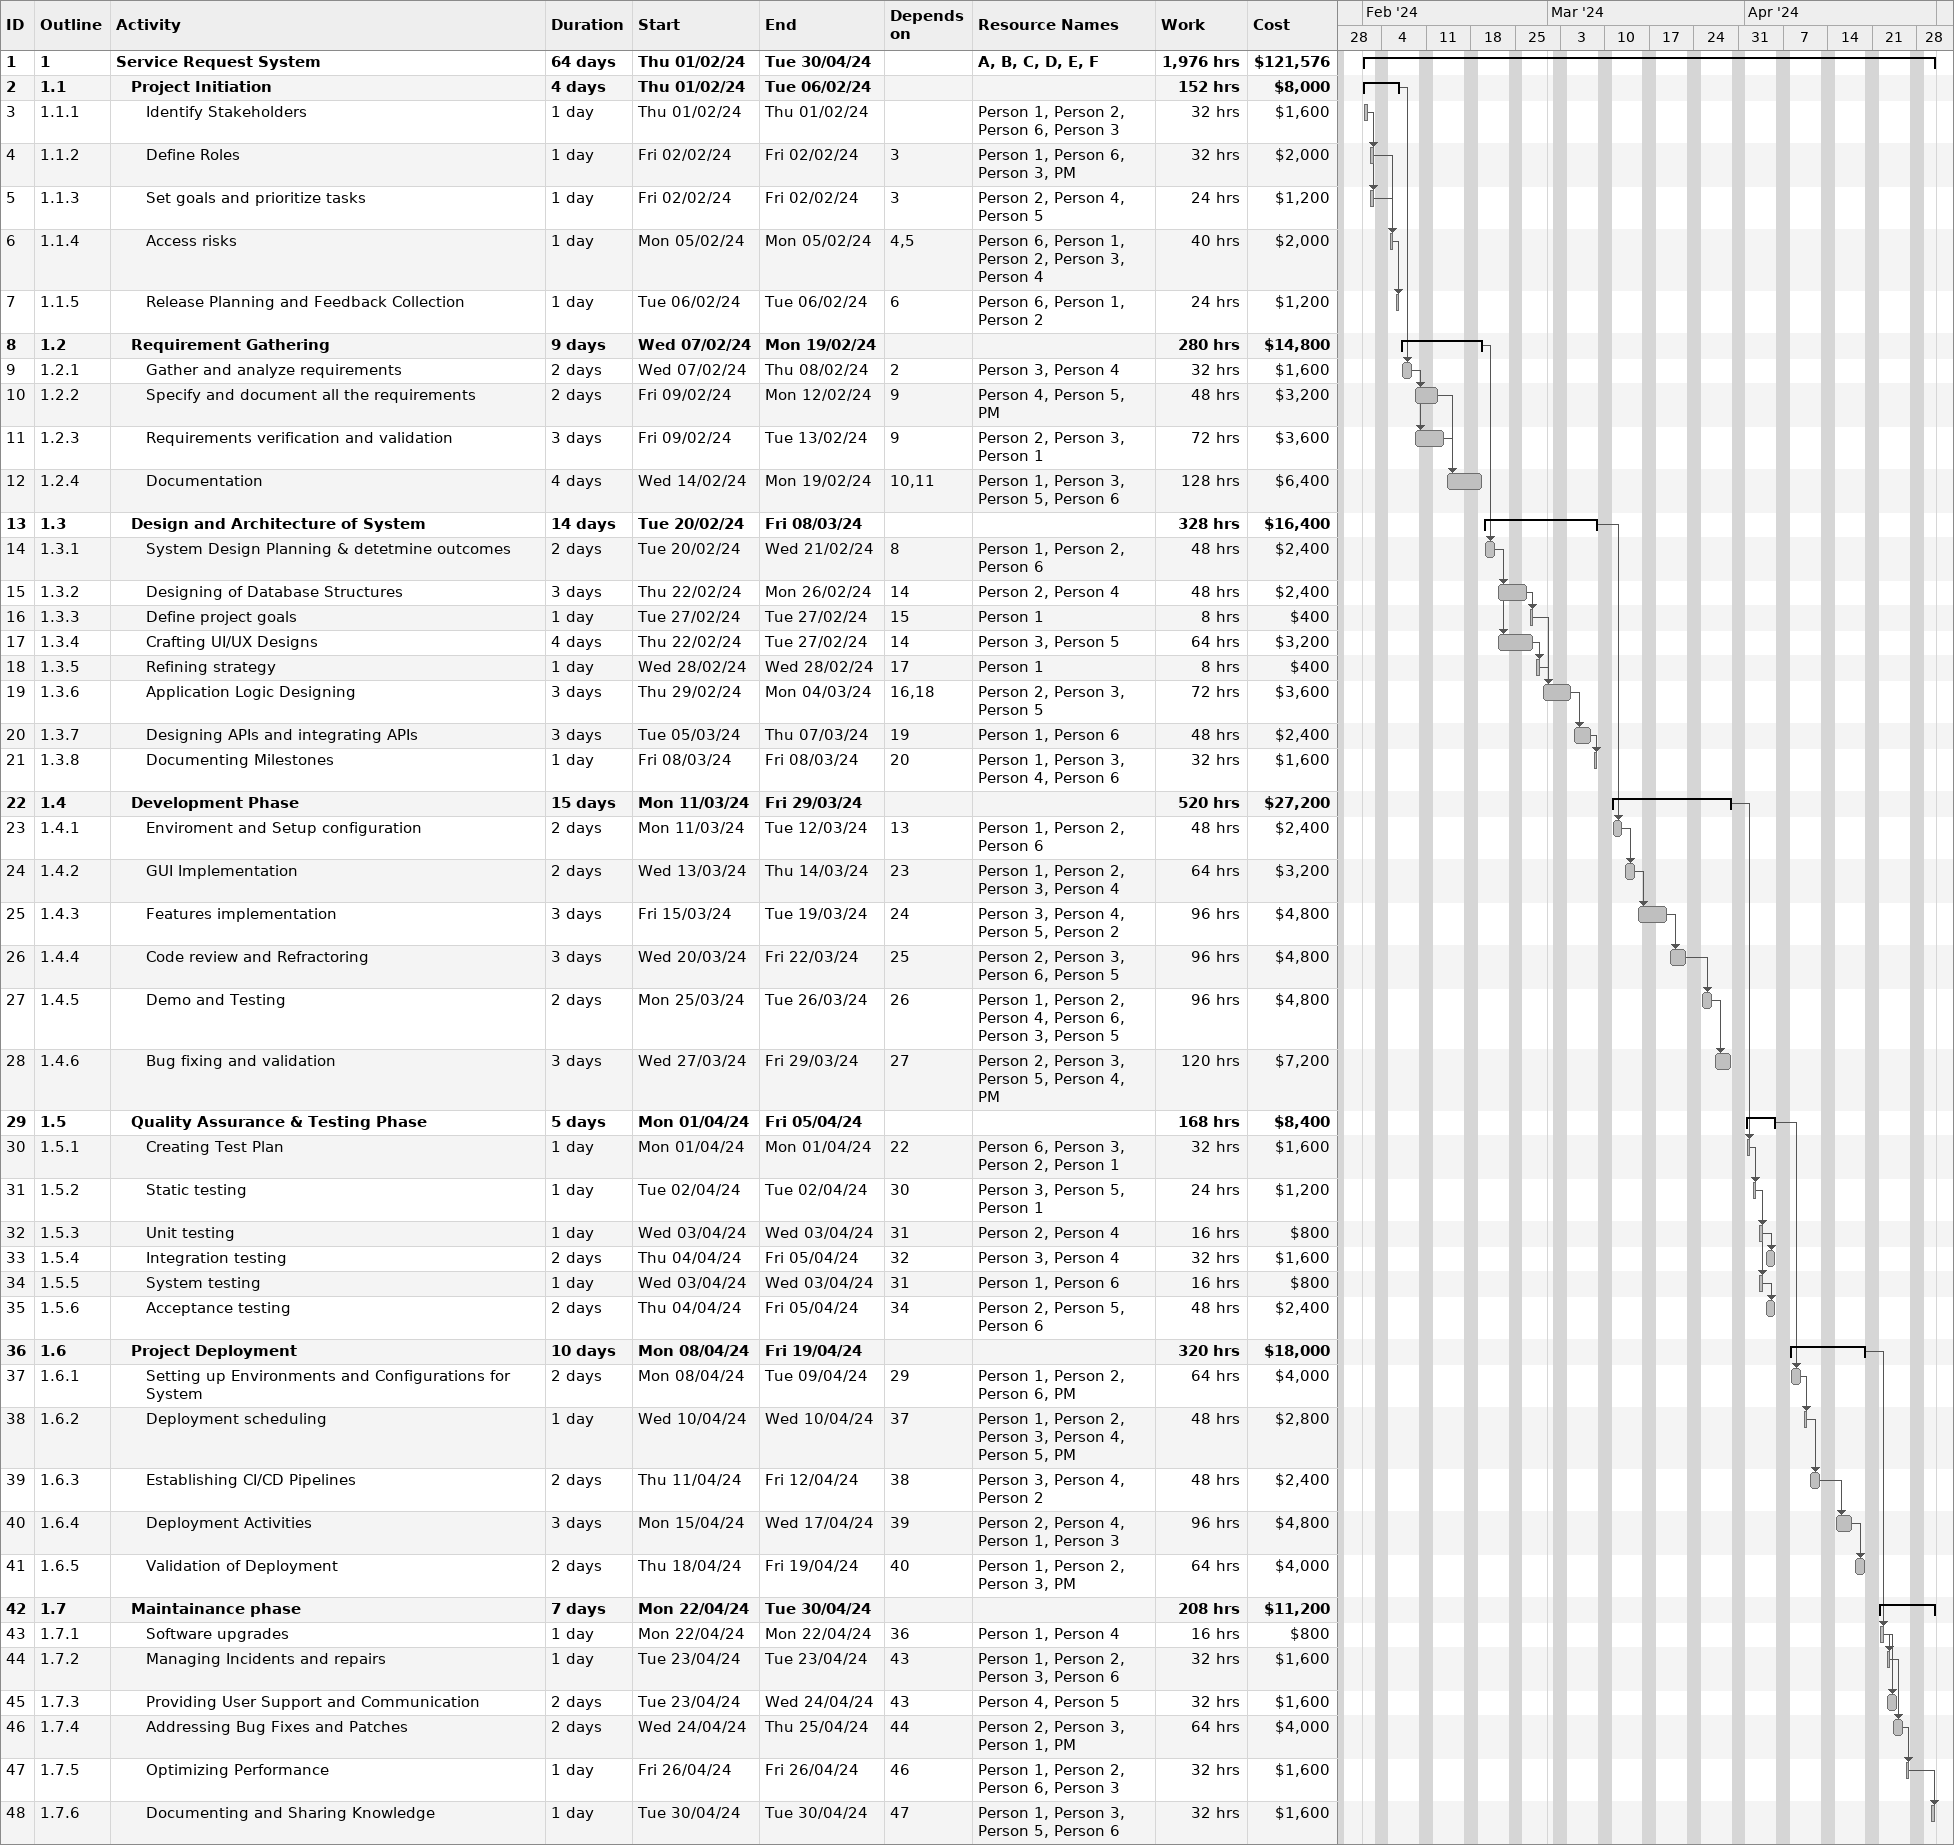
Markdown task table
| ID | WBS | Task | Duration | Start | Finish | Predecessors | Resources | Work (h) | Cost ($) |
|---|---|---|---|---|---|---|---|---|---|
| 1 | 1 | **Service Request System** | 64d | 2024-02-01 | 2024-04-30 |  | A, B, C, D, E, F | 1976 | 121576 |
| 2 | 1.1 | **Project Initiation** | 4d | 2024-02-01 | 2024-02-06 |  |  | 152 | 8000 |
| 3 | 1.1.1 | Identify Stakeholders | 1d | 2024-02-01 | 2024-02-01 |  | Person 1, Person 2, Person 6, Person 3 | 32 | 1600 |
| 4 | 1.1.2 | Define Roles | 1d | 2024-02-02 | 2024-02-02 | 3 | Person 1, Person 6, Person 3, PM | 32 | 2000 |
| 5 | 1.1.3 | Set goals and prioritize tasks | 1d | 2024-02-02 | 2024-02-02 | 3 | Person 2, Person 4, Person 5 | 24 | 1200 |
| 6 | 1.1.4 | Access risks | 1d | 2024-02-05 | 2024-02-05 | 4, 5 | Person 6, Person 1, Person 2, Person 3, Person 4 | 40 | 2000 |
| 7 | 1.1.5 | Release Planning and Feedback Collection | 1d | 2024-02-06 | 2024-02-06 | 6 | Person 6, Person 1, Person 2 | 24 | 1200 |
| 8 | 1.2 | **Requirement Gathering** | 9d | 2024-02-07 | 2024-02-19 |  |  | 280 | 14800 |
| 9 | 1.2.1 | Gather and analyze requirements | 2d | 2024-02-07 | 2024-02-08 | 2 | Person 3, Person 4 | 32 | 1600 |
| 10 | 1.2.2 | Specify and document all the requirements | 2d | 2024-02-09 | 2024-02-12 | 9 | Person 4, Person 5, PM | 48 | 3200 |
| 11 | 1.2.3 | Requirements verification and validation | 3d | 2024-02-09 | 2024-02-13 | 9 | Person 2, Person 3, Person 1 | 72 | 3600 |
| 12 | 1.2.4 | Documentation | 4d | 2024-02-14 | 2024-02-19 | 10, 11 | Person 1, Person 3, Person 5, Person 6 | 128 | 6400 |
| 13 | 1.3 | **Design and Architecture of System** | 14d | 2024-02-20 | 2024-03-08 |  |  | 328 | 16400 |
| 14 | 1.3.1 | System Design Planning & detetmine outcomes | 2d | 2024-02-20 | 2024-02-21 | 8 | Person 1, Person 2, Person 6 | 48 | 2400 |
| 15 | 1.3.2 | Designing of Database Structures | 3d | 2024-02-22 | 2024-02-26 | 14 | Person 2, Person 4 | 48 | 2400 |
| 16 | 1.3.3 | Define project goals | 1d | 2024-02-27 | 2024-02-27 | 15 | Person 1 | 8 | 400 |
| 17 | 1.3.4 | Crafting UI/UX Designs | 4d | 2024-02-22 | 2024-02-27 | 14 | Person 3, Person 5 | 64 | 3200 |
| 18 | 1.3.5 | Refining strategy | 1d | 2024-02-28 | 2024-02-28 | 17 | Person 1 | 8 | 400 |
| 19 | 1.3.6 | Application Logic Designing | 3d | 2024-02-29 | 2024-03-04 | 16, 18 | Person 2, Person 3, Person 5 | 72 | 3600 |
| 20 | 1.3.7 | Designing APIs and integrating APIs | 3d | 2024-03-05 | 2024-03-07 | 19 | Person 1, Person 6 | 48 | 2400 |
| 21 | 1.3.8 | Documenting Milestones | 1d | 2024-03-08 | 2024-03-08 | 20 | Person 1, Person 3, Person 4, Person 6 | 32 | 1600 |
| 22 | 1.4 | **Development Phase** | 15d | 2024-03-11 | 2024-03-29 |  |  | 520 | 27200 |
| 23 | 1.4.1 | Enviroment and Setup configuration | 2d | 2024-03-11 | 2024-03-12 | 13 | Person 1, Person 2, Person 6 | 48 | 2400 |
| 24 | 1.4.2 | GUI Implementation | 2d | 2024-03-13 | 2024-03-14 | 23 | Person 1, Person 2, Person 3, Person 4 | 64 | 3200 |
| 25 | 1.4.3 | Features implementation | 3d | 2024-03-15 | 2024-03-19 | 24 | Person 3, Person 4, Person 5, Person 2 | 96 | 4800 |
| 26 | 1.4.4 | Code review and Refractoring | 3d | 2024-03-20 | 2024-03-22 | 25 | Person 2, Person 3, Person 6, Person 5 | 96 | 4800 |
| 27 | 1.4.5 | Demo and Testing | 2d | 2024-03-25 | 2024-03-26 | 26 | Person 1, Person 2, Person 4, Person 6, Person 3, Person 5 | 96 | 4800 |
| 28 | 1.4.6 | Bug fixing and validation | 3d | 2024-03-27 | 2024-03-29 | 27 | Person 2, Person 3, Person 5, Person 4, PM | 120 | 7200 |
| 29 | 1.5 | **Quality Assurance & Testing Phase** | 5d | 2024-04-01 | 2024-04-05 |  |  | 168 | 8400 |
| 30 | 1.5.1 | Creating Test Plan | 1d | 2024-04-01 | 2024-04-01 | 22 | Person 6, Person 3, Person 2, Person 1 | 32 | 1600 |
| 31 | 1.5.2 | Static testing | 1d | 2024-04-02 | 2024-04-02 | 30 | Person 3, Person 5, Person 1 | 24 | 1200 |
| 32 | 1.5.3 | Unit testing | 1d | 2024-04-03 | 2024-04-03 | 31 | Person 2, Person 4 | 16 | 800 |
| 33 | 1.5.4 | Integration testing | 2d | 2024-04-04 | 2024-04-05 | 32 | Person 3, Person 4 | 32 | 1600 |
| 34 | 1.5.5 | System testing | 1d | 2024-04-03 | 2024-04-03 | 31 | Person 1, Person 6 | 16 | 800 |
| 35 | 1.5.6 | Acceptance testing | 2d | 2024-04-04 | 2024-04-05 | 34 | Person 2, Person 5, Person 6 | 48 | 2400 |
| 36 | 1.6 | **Project Deployment** | 10d | 2024-04-08 | 2024-04-19 |  |  | 320 | 18000 |
| 37 | 1.6.1 | Setting up Environments and Configurations for System | 2d | 2024-04-08 | 2024-04-09 | 29 | Person 1, Person 2, Person 6, PM | 64 | 4000 |
| 38 | 1.6.2 | Deployment scheduling | 1d | 2024-04-10 | 2024-04-10 | 37 | Person 1, Person 2, Person 3, Person 4, Person 5, PM | 48 | 2800 |
| 39 | 1.6.3 | Establishing CI/CD Pipelines | 2d | 2024-04-11 | 2024-04-12 | 38 | Person 3, Person 4, Person 2 | 48 | 2400 |
| 40 | 1.6.4 | Deployment Activities | 3d | 2024-04-15 | 2024-04-17 | 39 | Person 2, Person 4, Person 1, Person 3 | 96 | 4800 |
| 41 | 1.6.5 | Validation of Deployment | 2d | 2024-04-18 | 2024-04-19 | 40 | Person 1, Person 2, Person 3, PM | 64 | 4000 |
| 42 | 1.7 | **Maintainance phase** | 7d | 2024-04-22 | 2024-04-30 |  |  | 208 | 11200 |
| 43 | 1.7.1 | Software upgrades | 1d | 2024-04-22 | 2024-04-22 | 36 | Person 1, Person 4 | 16 | 800 |
| 44 | 1.7.2 | Managing Incidents and repairs | 1d | 2024-04-23 | 2024-04-23 | 43 | Person 1, Person 2, Person 3, Person 6 | 32 | 1600 |
| 45 | 1.7.3 | Providing User Support and Communication | 2d | 2024-04-23 | 2024-04-24 | 43 | Person 4, Person 5 | 32 | 1600 |
| 46 | 1.7.4 | Addressing Bug Fixes and Patches | 2d | 2024-04-24 | 2024-04-25 | 44 | Person 2, Person 3, Person 1, PM | 64 | 4000 |
| 47 | 1.7.5 | Optimizing Performance | 1d | 2024-04-26 | 2024-04-26 | 46 | Person 1, Person 2, Person 6, Person 3 | 32 | 1600 |
| 48 | 1.7.6 | Documenting and Sharing Knowledge | 1d | 2024-04-30 | 2024-04-30 | 47 | Person 1, Person 3, Person 5, Person 6 | 32 | 1600 |
